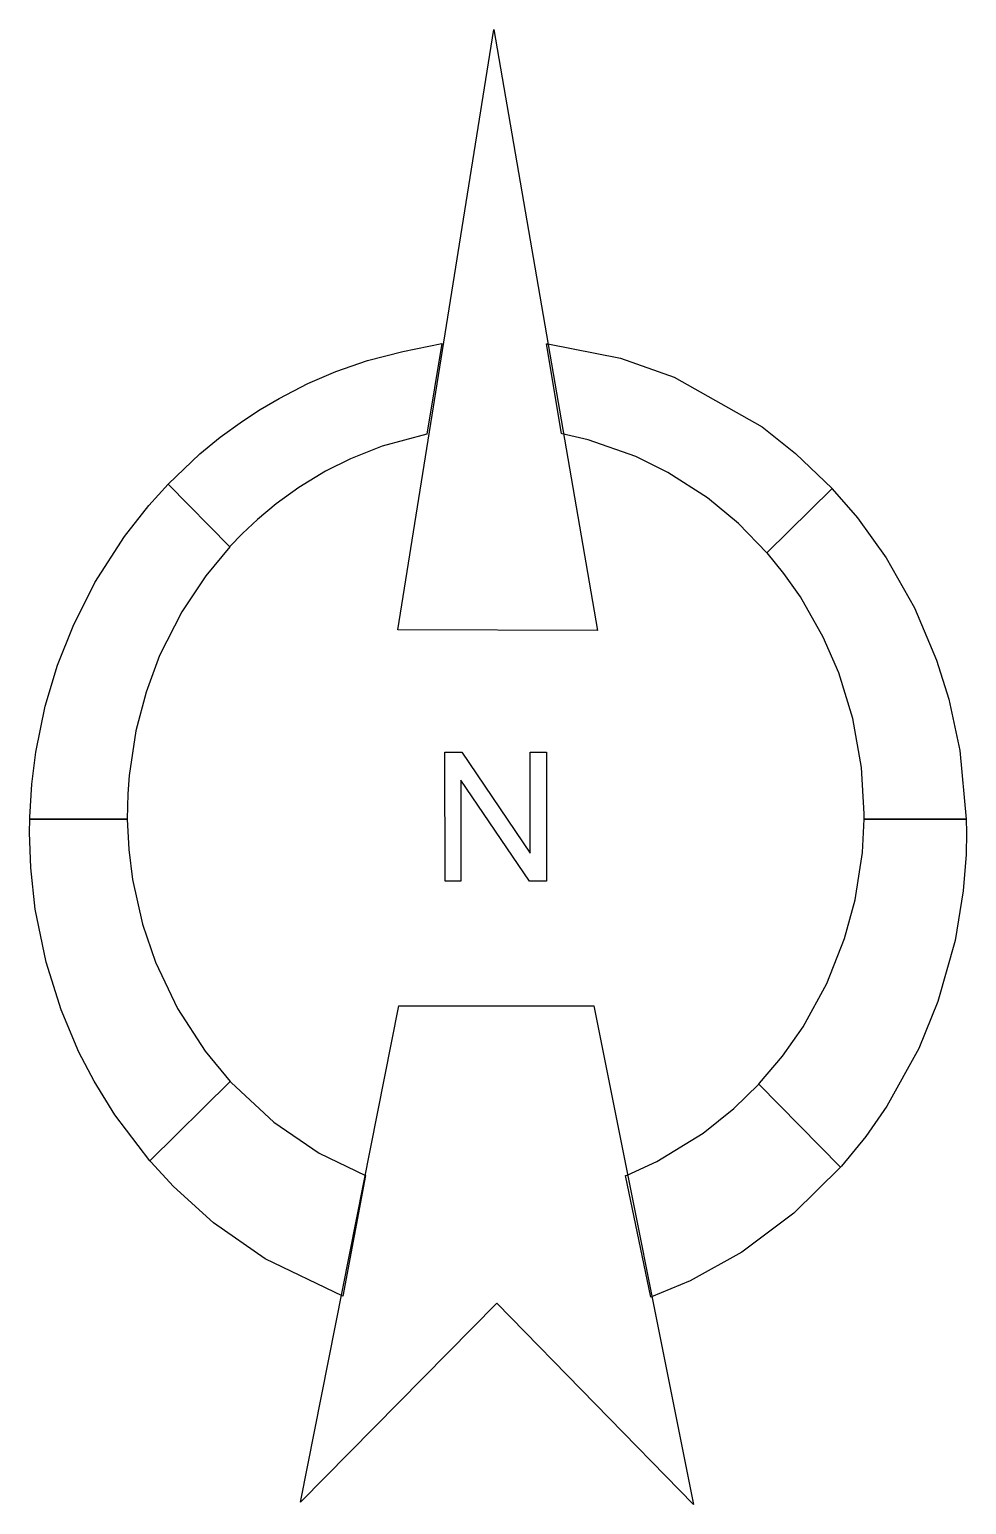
# Model space of a CAD drawing. Extents: x 217967 to 382562, y -502932 to -243876.
import ezdxf

# ---------------------------------------------------------------- set-up
doc = ezdxf.new("R2010")
doc.units = 0
doc.layers.get('0').update_dxf_attribs({"linetype": 'CONTINUOUS'})

msp = doc.modelspace()

# ---------------------------------------------------------------- linework, layer by layer
for points in [[(282674.5, -349321.5), (299524.5, -243876.3), (317728.5, -349442.7), (282674.5, -349321.5)], [(287782.1, -314926.3), (279906.5, -317065.5), (274336.1, -319273.1), (269954.5, -321465.5), (265270.1, -324308.3), (261284.5, -327189.1), (257993.7, -329939.1), (255404.9, -332376.7), (253174.1, -334701.1), (253144.5, -334732.7), (242322.1, -323739.9), (242338.1, -323723.1), (247915.7, -318419.1), (251478.1, -315495.1), (255357.3, -312661.9), (258487.3, -310615.1), (261808.1, -308657.5), (266879.7, -306058.3), (271761.3, -303966.3), (277314.5, -302037.5), (283548.9, -300406.7), (290398.1, -299050.3), (287782.1, -314926.3)], [(308764.9, -299068.7), (308997.3, -299095.5), (321792.1, -301615.5), (331219.7, -304965.1), (346640.9, -313687.1), (352524.1, -318333.5), (358946.1, -324511.5), (347507.7, -335775.1), (342522.1, -330660.3), (337038.5, -326125.9), (330122.5, -321662.7), (324481.3, -318872.3), (316126.1, -315933.1), (311560.1, -314870.3), (311444.1, -314847.9), (308764.9, -299068.7)], [(253144.5, -334732.7), (248918.5, -339842.7), (244727.7, -346145.5), (240824.1, -353849.1), (238434.9, -360247.9), (236638.9, -367066.3), (235447.3, -374918.3), (235234.9, -378143.1), (235141.7, -382580.3), (217999.3, -382580.3), (218012.9, -382207.1), (218368.9, -376437.9), (219082.5, -370775.1), (220740.5, -362729.1), (222903.7, -355528.3), (225624.9, -348641.1), (229471.3, -341011.1), (234666.9, -332917.9), (238956.5, -327459.5), (242322.1, -323739.9), (253144.5, -334732.7)], [(358946.1, -324511.5), (358958.9, -324525.1), (363390.9, -329654.3), (368452.1, -336696.7), (373413.7, -345449.5), (377316.9, -354641.9), (379474.9, -361517.1), (381408.5, -370510.7), (382528.1, -382538.7), (382529.3, -382580.3), (364580.5, -382580.3), (364581.7, -382502.7), (364592.1, -381650.3), (364127.3, -373502.7), (362590.5, -364891.5), (360107.3, -356846.7), (357396.5, -350594.3), (353382.5, -343539.9), (350498.1, -339439.5), (347536.1, -335807.1), (347507.7, -335775.1), (358946.1, -324511.5)], [(290974.1, -393449.9), (290913.7, -370816.7), (293938.9, -370816.7), (305918.9, -388534.7), (305918.9, -370816.7), (308762.5, -370816.7), (308762.5, -393449.9), (305797.7, -393449.9), (293757.3, -375731.5), (293757.3, -393449.9), (290974.1, -393449.9)], [(239077.7, -442549.5), (232970.5, -434517.1), (229321.7, -428593.5), (226659.3, -423471.5), (223516.1, -416052.3), (220874.1, -407668.7), (218970.5, -398392.7), (218175.7, -391097.5), (217966.9, -384931.5), (217999.3, -382580.3), (235141.7, -382580.3), (235409.7, -387914.7), (236064.9, -393134.7), (237818.5, -400989.9), (240102.9, -407699.5), (243966.9, -415819.1), (248826.1, -423326.7), (253210.5, -428633.1), (239077.7, -442549.5)], [(382529.3, -382580.3), (382561.7, -384931.5), (382480.1, -388797.1), (381987.3, -395143.5), (380560.1, -403867.9), (377549.7, -414565.1), (374168.1, -422843.1), (368591.7, -432943.9), (364870.9, -438291.5), (360595.3, -443530.3), (360433.3, -443713.1), (346062.9, -429115.9), (346211.7, -428957.9), (350248.1, -424183.1), (353849.7, -419025.5), (358016.5, -411406.7), (361130.5, -403525.9), (362976.1, -396715.1), (364266.1, -388423.5), (364580.5, -382580.3), (382529.3, -382580.3)], [(265562.1, -502495.5), (282815.7, -415353.9), (317104.5, -415353.9), (334576.5, -502932.3), (300069.3, -467551.5), (265562.1, -502495.5)], [(272984.1, -466361.1), (259336.9, -459771.9), (250290.5, -453434.3), (243239.7, -447070.3), (239252.1, -442755.5), (239077.7, -442549.5), (253210.5, -428633.1), (253371.3, -428810.3), (260901.3, -435807.9), (268860.5, -441218.3), (277004.5, -445161.1), (272984.1, -466361.1)], [(360433.3, -443713.1), (352247.3, -451761.1), (343079.7, -458592.3), (333994.1, -463641.5), (327248.9, -466468.7), (327135.7, -466509.9), (322684.1, -445173.5), (322962.5, -445062.3), (328191.3, -442670.7), (336284.5, -437720.3), (341683.3, -433395.9), (346062.9, -429115.9), (360433.3, -443713.1)]]:
    msp.add_lwpolyline(points)

doc.saveas('drawing.dxf')
